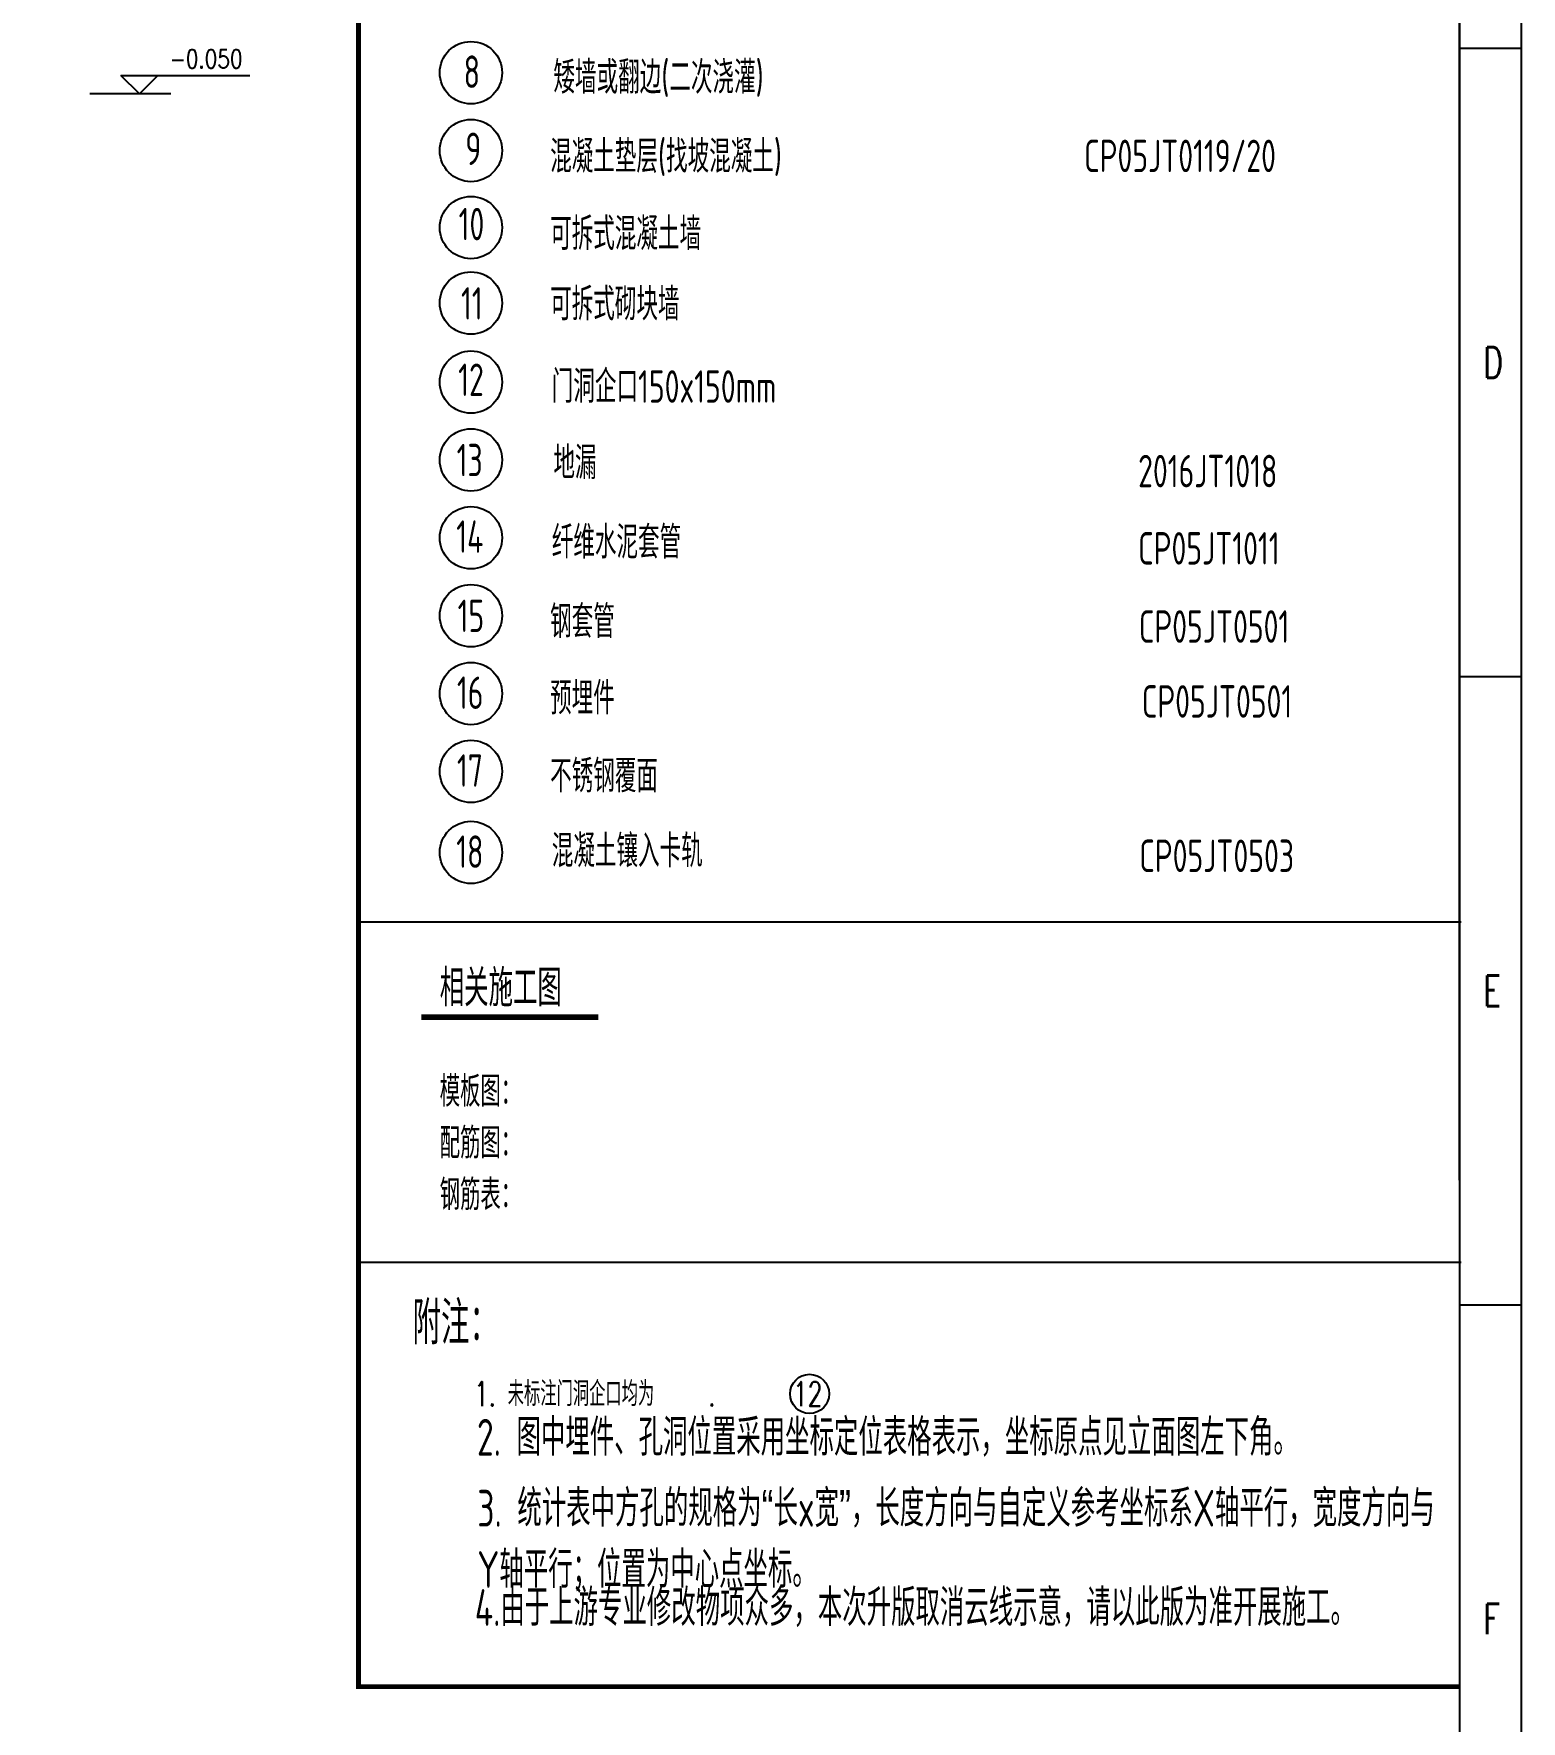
# Model space of a CAD drawing. Extents: x -383207 to 558143, y -95136 to 11777.
# Drawn here: x 287286 to 293363, y -87727 to -80836 of the extents above; entities that cross this region are included whole.
import ezdxf
from ezdxf.enums import TextEntityAlignment as Align

# ---------------------------------------------------------------- set-up
doc = ezdxf.new("R2010")
doc.units = 0
doc.linetypes.add('CONTINOUS', pattern=[0])
doc.layers.get('0').update_dxf_attribs({"linetype": 'CONTINUOUS'})
for name, color, linetype in [('B版云线202106', 2, 'CONTINUOUS'), ('C77(文本)', 7, 'CONTINUOUS'), ('TEXT', 4, 'CONTINUOUS'), ('图框', 4, 'CONTINOUS'), ('缩略图', 4, 'CONTINUOUS')]:
    doc.layers.add(name, color=color, linetype=linetype)
doc.styles.add('ACP1000普通样式', font='tssdeng.shx', dxfattribs={"width": 0.7, "bigfont": 'tssdchn.shx'})
doc.styles.add('DIM_FONT', font='SIMPLEX', dxfattribs={"width": 0.7, "bigfont": 'GBCBIG'})
doc.styles.add('HZ', font='TXT.shx', dxfattribs={"width": 0.7, "bigfont": 'hz.shx'})
doc.styles.add('RH', font='romans.shx', dxfattribs={"width": 0.7, "bigfont": 'hz.shx'})
doc.styles.add('S1', font='tssdeng.shx', dxfattribs={"width": 0.7, "bigfont": 'tssdchn.shx'})

# ---------------------------------------------------------------- blocks, each defined once
blk = doc.blocks.new('tk1')
at = {"color": 4, "flags": 128}
blk.add_lwpolyline([(82683.8, -541567.7), (82683.8, -562592.7)], dxfattribs=at)
blk.add_lwpolyline([(46133.8, -541817.7), (82431.8, -541817.7), (82431.8, -562342.7), (46133.8, -562342.7)], close=True)
at = {"flags": 128}
for points in [[(82433.8, -549514.6), (82683.8, -549514.6)], [(82433.8, -552080.2), (82683.8, -552080.2)], [(82433.8, -554645.8), (82683.8, -554645.8)]]:
    blk.add_lwpolyline(points, dxfattribs=at)
at = {"layer": 'C77(文本)', "color": 4}
blk.add_line((82431.8, -554137.1), (82431.8, -541817.7), dxfattribs=at)
at = {"color": 0, "style": 'HZ', "width": 0.7}
for s, p in [('D', (82530.1, -550860.1)), ('E', (82530.1, -553425.7)), ('F', (82530.1, -555991.3))]:
    blk.add_text(s, height=125, dxfattribs=at).set_placement(p)

msp = doc.modelspace()

# ---------------------------------------------------------------- linework, layer by layer
msp.add_lwpolyline([(256188, -72948.5), (293363, -72948.5), (293363, -93973.5), (256188, -93973.5)], close=True)
at = {"layer": 'C77(文本)', "color": 4}
for p, q in [((293117, -84463.9), (288613, -84463.9)), ((293117, -85853.6), (288613, -85853.6))]:
    msp.add_line(p, q, dxfattribs=at)
at = {"layer": 'C77(文本)', "const_width": 22.5}
msp.add_lwpolyline([(288869.5, -84851.5), (289592.5, -84851.5)], dxfattribs=at)
at = {"layer": 'C77(文本)', "color": 4}
for centre in [(289072.3, -80994.9), (289072.3, -81312.9), (289072.3, -81627.3), (289072.3, -81935.5), (289072.3, -82258.3), (289072.3, -82576.3), (289072.3, -82894.3), (289072.3, -83212.3), (289072.3, -83530.3), (289072.3, -83848.1), (289072.3, -84179.2)]:
    msp.add_circle(centre, 127.2, dxfattribs=at)
at = {"layer": 'TEXT'}
for p, q in [((287717.6, -81080.8), (287642.6, -81005.8)), ((287642.6, -81005.8), (288168.8, -81005.8)), ((287792.6, -81005.8), (287717.6, -81080.8)), ((287846.2, -81080.8), (287515.9, -81080.8))]:
    msp.add_line(p, q, dxfattribs=at)
at = {"layer": '图框', "color": 6}
msp.add_circle((290455.7, -86390.2), 80, dxfattribs=at)
at = {"layer": '缩略图', "const_width": 20}
msp.add_lwpolyline([(293113, -87585.7), (288613, -87585.7), (288613, -73198.5)], dxfattribs=at)

# ---------------------------------------------------------------- block references
at = {"layer": 'B版云线202106'}
msp.add_blockref('tk1', (210679.2, 468619.2), dxfattribs=at)

# ---------------------------------------------------------------- texts
at = {"layer": 'C77(文本)', "color": 4, "style": 'S1', "width": 0.7}
for s, height, p in [('8', 132.5, (289042.5, -81057.2)), ('矮墙或翻边(二次浇灌)', 132.5, (289409.2, -81080.6)), ('9', 132.5, (289049.3, -81372.1)), ('混凝土垫层(找坡混凝土)', 132.5, (289395.7, -81403.6)), ('CP05JT0119/20', 132.5, (291577.1, -81401)), ('10', 132.5, (289022, -81679.3)), ('可拆式混凝土墙', 132.5, (289395.7, -81719.1)), ('可拆式砌块墙', 132.5, (289395.7, -82006.3)), ('11', 132.5, (289031.7, -82003.3)), ('12', 132.5, (289020.2, -82315.2)), ('门洞企口150x150mm', 132.5, (289402.4, -82342.7)), ('13', 132.5, (289013.9, -82643)), ('地漏', 132.5, (289409.2, -82654.3)), ('2016JT1018', 132.5, (291797.8, -82688)), ('14', 132.5, (289012.3, -82955.5)), ('纤维水泥套管', 132.5, (289402.4, -82978.7)), ('CP05JT1011', 132.5, (291797.8, -83003.6)), ('15', 132.5, (289017.8, -83279.2)), ('钢套管', 132.5, (289395.7, -83303)), ('CP05JT0501', 132.5, (291800.7, -83322.8)), ('16', 132.5, (289015.1, -83593.1)), ('预埋件', 132.5, (289395.7, -83615.7)), ('CP05JT0501', 132.5, (291812.8, -83628.7)), ('17', 132.5, (289015.1, -83910.9)), ('不锈钢覆面', 132.5, (289395.7, -83933.4)), ('18', 132.5, (289012.3, -84242.3)), ('混凝土镶入卡轨', 132.5, (289402.4, -84239.5)), ('CP05JT0503', 132.5, (291802.4, -84259.1)), ('模板图：', 125, (288944.6, -85217.6)), ('配筋图：', 125, (288944.6, -85428.7)), ('钢筋表：', 125, (288944.6, -85639.9))]:
    msp.add_text(s, height=height, dxfattribs=at).set_placement(p)
at = {"layer": 'C77(文本)', "style": 'S1', "width": 0.7}
for s, height, p in [('相关施工图', 150, (288944.8, -84807.8)), ('附注：', 175, (288833.7, -86187.9))]:
    msp.add_text(s, height=height, dxfattribs=at).set_placement(p)
at = {"layer": 'TEXT', "style": 'DIM_FONT', "width": 0.8}
msp.add_text('-0.050', height=75, dxfattribs=at).set_placement((287990, -80938.5), align=Align.MIDDLE)
at = {"layer": 'TEXT', "color": 1, "style": 'ACP1000普通样式', "width": 0.7}
for s, p in [('2. 图中埋件、孔洞位置采用坐标定位表格表示，坐标原点见立面图左下角。', (289096.8, -86687.5)), ('4.由于上游专业修改物项众多，本次升版取消云线示意，请以此版为准开展施工。', (289087.8, -87382.7))]:
    msp.add_text(s, height=150, dxfattribs=at).set_placement(p, align=Align.BOTTOM_LEFT)
at = {"layer": 'TEXT', "color": 1, "insert": (289098.2, -86782.2), "char_height": 150, "attachment_point": 1, "style": 'ACP1000普通样式'}
msp.add_mtext_dynamic_manual_height_columns('3. 统计表中方孔的规格为“长x宽”，长度方向与自定义参考坐标系X轴平行，宽度方向与Y轴平行；位置为中心点坐标。', width=3911.658, gutter_width=1000, heights=[482.1], dxfattribs=at)
at = {"layer": '图框', "color": 6, "style": 'RH', "width": 0.7}
for s, p in [('1. 未标注门洞企口均为    .', (289084.5, -86439.9)), ('12', (290387.9, -86440.8))]:
    msp.add_text(s, height=100, dxfattribs=at).set_placement(p)

doc.saveas('drawing.dxf')
